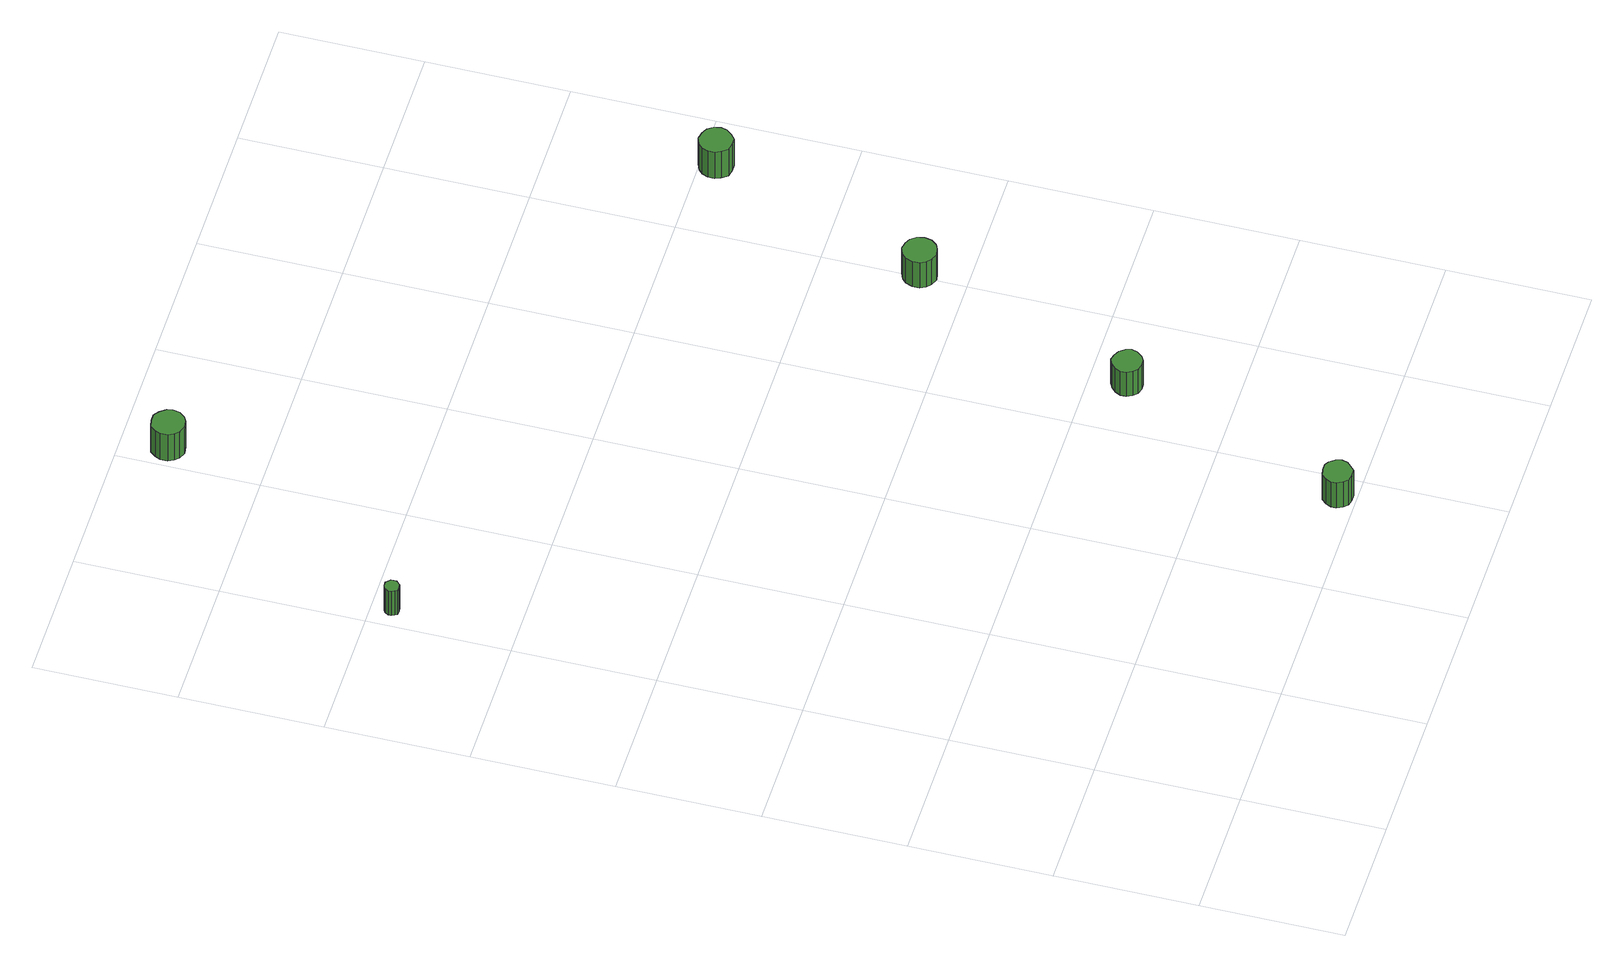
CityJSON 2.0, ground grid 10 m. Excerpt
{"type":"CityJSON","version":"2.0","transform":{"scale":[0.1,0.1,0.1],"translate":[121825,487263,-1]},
"CityObjects":{
"tree1":{"type":"SolitaryVegetationObject","attributes":{"function":"something"},"geometry":[{"type":"MultiSurface","lod":"1","boundaries":[[[0,1,2,3,4,5,6,7,8,9,10,11,12,13,14]],[[15,16,17,18,19,20,21,22,23,24,25,26,27,28,29]],[[0,29,28,1]],[[1,28,27,2]],[[2,27,26,3]],[[3,26,25,4]],[[4,25,24,5]],[[5,24,23,6]],[[6,23,22,7]],[[7,22,21,8]],[[8,21,20,9]],[[9,20,19,10]],[[10,19,18,11]],[[11,18,17,12]],[[12,17,16,13]],[[13,16,15,14]],[[14,15,29,0]]]}]},
"tree2":{"type":"SolitaryVegetationObject","attributes":{"function":"something"},"geometry":[{"type":"MultiSurface","lod":"1","boundaries":[[[30,31,32,33,34,35,36,37,38,39,40,41,42,43,44]],[[45,46,47,48,49,50,51,52,53,54,55,56,57,58,59]],[[30,59,58,31]],[[31,58,57,32]],[[32,57,56,33]],[[33,56,55,34]],[[34,55,54,35]],[[35,54,53,36]],[[36,53,52,37]],[[37,52,51,38]],[[38,51,50,39]],[[39,50,49,40]],[[40,49,48,41]],[[41,48,47,42]],[[42,47,46,43]],[[43,46,45,44]],[[44,45,59,30]]]}]},
"tree3":{"type":"SolitaryVegetationObject","attributes":{"function":"something"},"geometry":[{"type":"MultiSurface","lod":"1","boundaries":[[[60,61,62,63,64,65,66,67,68,69,70,71,72,73,74]],[[75,76,77,78,79,80,81,82,83,84,85,86,87,88,89]],[[60,89,88,61]],[[61,88,87,62]],[[62,87,86,63]],[[63,86,85,64]],[[64,85,84,65]],[[65,84,83,66]],[[66,83,82,67]],[[67,82,81,68]],[[68,81,80,69]],[[69,80,79,70]],[[70,79,78,71]],[[71,78,77,72]],[[72,77,76,73]],[[73,76,75,74]],[[74,75,89,60]]]}]},
"tree4":{"type":"SolitaryVegetationObject","attributes":{"function":"something"},"geometry":[{"type":"MultiSurface","lod":"1","boundaries":[[[90,91,92,93,94,95,96,97,98,99,100,101,102,103,104]],[[105,106,107,108,109,110,111,112,113,114,115,116,117,118,119]],[[90,119,118,91]],[[91,118,117,92]],[[92,117,116,93]],[[93,116,115,94]],[[94,115,114,95]],[[95,114,113,96]],[[96,113,112,97]],[[97,112,111,98]],[[98,111,110,99]],[[99,110,109,100]],[[100,109,108,101]],[[101,108,107,102]],[[102,107,106,103]],[[103,106,105,104]],[[104,105,119,90]]]}]},
"tree5":{"type":"SolitaryVegetationObject","attributes":{"function":"something"},"geometry":[{"type":"MultiSurface","lod":"1","boundaries":[[[120,121,122,123,124,125,126,127,128,129,130,131,132,133,134]],[[135,136,137,138,139,140,141,142,143,144,145,146,147,148,149]],[[120,149,148,121]],[[121,148,147,122]],[[122,147,146,123]],[[123,146,145,124]],[[124,145,144,125]],[[125,144,143,126]],[[126,143,142,127]],[[127,142,141,128]],[[128,141,140,129]],[[129,140,139,130]],[[130,139,138,131]],[[131,138,137,132]],[[132,137,136,133]],[[133,136,135,134]],[[134,135,149,120]]]}]},
"tree6":{"type":"SolitaryVegetationObject","attributes":{"function":"something"},"geometry":[{"type":"MultiSurface","lod":"1","boundaries":[[[150,151,152,153,154,155,156,157,158,159,160,161,162,163,164]],[[165,166,167,168,169,170,171,172,173,174,175,176,177,178,179]],[[150,179,178,151]],[[151,178,177,152]],[[152,177,176,153]],[[153,176,175,154]],[[154,175,174,155]],[[155,174,173,156]],[[156,173,172,157]],[[157,172,171,158]],[[158,171,170,159]],[[159,170,169,160]],[[160,169,168,161]],[[161,168,167,162]],[[162,167,166,163]],[[163,166,165,164]],[[164,165,179,150]]]}]}
},
"vertices":[
[20,586,29],[20,588,29],[18,590,29],[17,591,29],[14,591,29],[12,590,29],[11,589,29],[10,587,29],[10,585,29],[11,583,29],[12,581,29],[14,581,29],[17,581,29],[18,582,29],[20,584,29],[20,584,6],[18,582,6],[17,581,6],[14,581,6],[12,581,6],[11,583,6],[10,585,6],[10,587,6],[11,589,6],[12,590,6],[14,591,6],[17,591,6],[18,590,6],[20,588,6],[20,586,6],
[294,13,30],[293,17,30],[290,21,30],[287,23,30],[282,23,30],[278,22,30],[275,19,30],[273,15,30],[273,11,30],[275,7,30],[278,4,30],[282,3,30],[287,3,30],[290,6,30],[293,9,30],[293,9,6],[290,6,6],[287,3,6],[282,3,6],[278,4,6],[275,7,6],[273,11,6],[273,15,6],[275,19,6],[278,22,6],[282,23,6],[287,23,6],[290,21,6],[293,17,6],[294,13,6],
[128,768,31],[127,772,31],[124,776,31],[120,779,31],[115,779,31],[110,778,31],[107,774,31],[105,770,31],[105,765,31],[107,761,31],[110,758,31],[115,756,31],[120,757,31],[124,759,31],[127,763,31],[127,763,6],[124,759,6],[120,757,6],[115,756,6],[110,758,6],[107,761,6],[105,765,6],[105,770,6],[107,774,6],[110,778,6],[115,779,6],[120,779,6],[124,776,6],[127,772,6],[128,768,6],
[354,174,29],[353,178,29],[350,182,29],[346,184,29],[342,185,29],[338,183,29],[335,180,29],[333,176,29],[333,172,29],[335,168,29],[338,165,29],[342,164,29],[346,164,29],[350,166,29],[353,170,29],[353,170,6],[350,166,6],[346,164,6],[342,164,6],[338,165,6],[335,168,6],[333,172,6],[333,176,6],[335,180,6],[338,183,6],[342,185,6],[346,184,6],[350,182,6],[353,178,6],[354,174,6],
[414,333,30],[413,338,30],[410,342,30],[406,344,30],[401,345,30],[396,343,30],[393,340,30],[391,335,30],[391,330,30],[393,326,30],[396,323,30],[401,321,30],[406,322,30],[410,324,30],[413,328,30],[413,328,6],[410,324,6],[406,322,6],[401,321,6],[396,323,6],[393,326,6],[391,330,6],[391,335,6],[393,340,6],[396,343,6],[401,345,6],[406,344,6],[410,342,6],[413,338,6],[414,333,6],
[473,489,31],[472,494,31],[469,498,31],[465,500,31],[460,501,31],[455,499,31],[452,496,31],[450,492,31],[450,487,31],[452,483,31],[455,479,31],[460,478,31],[465,478,31],[469,481,31],[472,485,31],[472,485,6],[469,481,6],[465,478,6],[460,478,6],[455,479,6],[452,483,6],[450,487,6],[450,492,6],[452,496,6],[455,499,6],[460,501,6],[465,500,6],[469,498,6],[472,494,6],[473,489,6]
]}
